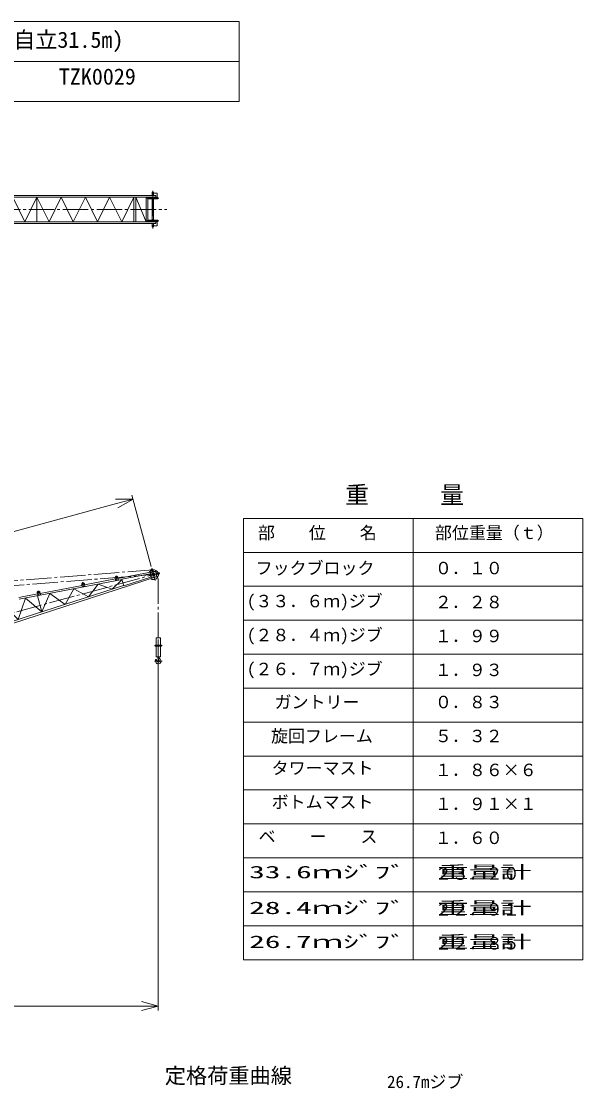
# Model space of a CAD drawing. Units: millimetres, scale not verified. Extents: x -27556 to 27590, y -36412 to 39687.
# Drawn here: x 6229 to 26085, y 1959 to 39687 of the extents above; entities that cross this region are included whole.
import ezdxf
from ezdxf.enums import TextEntityAlignment as Align

# ---------------------------------------------------------------- set-up
doc = ezdxf.new("R2010")
doc.units = ezdxf.units.MM
doc.header["$LTSCALE"] = 100
doc.linetypes.add('CHAIN2', pattern=[12, 9, -1, 1, -1])
for name, color, linetype, lineweight in [('0-0_0', 7, 'Continuous', 18), ('0-2_01 細線', 7, 'Continuous', 18), ('0-3_05 寸法', 7, 'Continuous', 18), ('0-4_10 当社外形線', 7, 'Continuous', 18), ('0-5_12 当社中心線', 7, 'CHAIN2', 18), ('0-7_20 躯体・土木、外形線', 7, 'Continuous', 18)]:
    doc.layers.add(name, color=color, linetype=linetype, lineweight=lineweight)
doc.styles.add('ＭＳ ゴシック', font='')
doc.styles.get('ＭＳ ゴシック').set_extended_font_data('MS Gothic')

msp = doc.modelspace()

# ---------------------------------------------------------------- linework, layer by layer
at = {"layer": '0-0_0'}
msp.add_line((-16361.7, 38272.1), (13930.9, 38272.1), dxfattribs=at)
msp.add_lwpolyline([(-16361.7, 39687.2), (13930.9, 39687.2), (13930.9, 36857), (-16361.7, 36857)], close=True, dxfattribs=at)
at = {"layer": '0-2_01 細線'}
for p, q in [((4013, 17861.6), (6331.8, 18610.3)), ((4030, 17798.8), (6348.5, 18547.3))]:
    msp.add_line(p, q, dxfattribs=at)
msp.add_lwpolyline([(3823.2, 18809.7), (4461.6, 18006.5), (4663.6, 18969.9), (5291.1, 18274.3), (5519.6, 19134.4), (6120.6, 18542.1), (6248.1, 18920.4)], dxfattribs=at)
at = {"layer": '0-3_05 寸法'}
for p, q in [((9600.4, 22642.1), (-21621.7, 14174.2)), ((10179.5, 22799.2), (9600.4, 22642.1)), ((10825.4, 20417.7), (10140.2, 22944)), ((14084.6, 22117.3), (14084.6, 6517.3)), ((14084.6, 22117.3), (26084.6, 22117.3)), ((20084.6, 22117.3), (20084.6, 6517.3)), ((26084.6, 22117.3), (26084.6, 6517.3)), ((14084.6, 20917.3), (26084.6, 20917.3)), ((14084.6, 19717.3), (26084.6, 19717.3)), ((14084.6, 18517.3), (26084.6, 18517.3)), ((11073.7, 17114.5), (11073.7, 4727.3)), ((14084.6, 17317.3), (26084.6, 17317.3)), ((14084.6, 16117.3), (26084.6, 16117.3)), ((14084.6, 14917.3), (26084.6, 14917.3)), ((14084.6, 13717.3), (26084.6, 13717.3)), ((14084.6, 12517.3), (26084.6, 12517.3)), ((14084.6, 11317.3), (26084.6, 11317.3)), ((14084.6, 10117.3), (26084.6, 10117.3)), ((14084.6, 8917.3), (26084.6, 8917.3)), ((14084.6, 7717.3), (26084.6, 7717.3)), ((14084.6, 6517.3), (26084.6, 6517.3)), ((10473.7, 4877.3), (-18326.3, 4877.3)), ((11073.7, 4877.3), (10473.7, 4877.3))]:
    msp.add_line(p, q, dxfattribs=at)
for points in [[(9558.3, 22797.3), (10179.5, 22799.2), (9642.5, 22487)], [(10473.7, 5038.1), (11073.7, 4877.3), (10473.7, 4716.6)]]:
    msp.add_lwpolyline(points, dxfattribs=at)
at = {"layer": '0-4_10 当社外形線'}
for p, q in [((6782.9, 33471.9), (6782.9, 32601.9)), ((10207, 33471.9), (10207, 32601.9)), ((10277, 33471.9), (10277, 32601.9)), ((10277, 33471.9), (10642, 32601.9)), ((10642, 33471.9), (10642, 32601.9)), ((10702, 33471.9), (10702, 32601.9)), ((10854.5, 33036.9), (10854.5, 33416.9)), ((10909.5, 33416.9), (10909.5, 33036.9)), ((10854.5, 33036.9), (10854.5, 32656.9)), ((10909.5, 32656.9), (10909.5, 33036.9)), ((10785.6, 20146.6), (10795.5, 20148.5)), ((10809, 20055.6), (10818.5, 20058.7)), ((11048.7, 17222.7), (11098.7, 17222.7)), ((11071.1, 17143.6), (11103.5, 17091.1))]:
    msp.add_line(p, q, dxfattribs=at)
for points in [[(10854.5, 33536.9), (10854.5, 33649.4), (10909.5, 33649.4), (10909.5, 33536.9)], [(10909.5, 33617), (11038.3, 33617), (11038.3, 33456.9)], [(3721.8, 33471.9), (10982, 33471.9), (10982, 33536.9), (3721.8, 33536.9)], [(10207, 33471.9), (9778.9, 32601.9), (9350.9, 33471.9), (8922.9, 32601.9), (8494.9, 33471.9), (8066.9, 32601.9), (7638.9, 33471.9), (7210.9, 32601.9), (6782.9, 33471.9), (6354.9, 32601.9), (5926.9, 33471.9), (5498.9, 32601.9), (5070.8, 33471.9), (4642.8, 32601.9), (4214.8, 33471.9)], [(3721.8, 32601.9), (10982, 32601.9), (10982, 32536.9), (3721.8, 32536.9)], [(10854.5, 32536.9), (10854.5, 32424.4), (10909.5, 32424.4), (10909.5, 32536.9)], [(10909.5, 32456.8), (11038.3, 32456.8), (11038.3, 32616.9)], [(11154.7, 17640.5), (11154.7, 17895.7), (10992.7, 17895.7), (10992.7, 17640.5)], [(10992.7, 17597.8), (10992.7, 17222.7), (11154.7, 17222.7), (11154.7, 17597.8)]]:
    msp.add_lwpolyline(points, dxfattribs=at)
for points in [[(11052.2, 33456.9), (10712.2, 33456.9), (10712.2, 33416.9), (11052.2, 33416.9)], [(11052.2, 32616.9), (10712.2, 32616.9), (10712.2, 32656.9), (11052.2, 32656.9)], [(10962.7, 17640.5), (10962.7, 17597.8), (11184.7, 17597.8), (11184.7, 17640.5)]]:
    msp.add_lwpolyline(points, close=True, dxfattribs=at)
for centre, radius in [((10855.3, 20307), 9), ((10903.9, 20128.4), 30.8), ((11082.4, 20176.9), 9)]:
    msp.add_circle(centre, radius, dxfattribs=at)
for centre, radius, start, end in [((10903.9, 20128.4), 175, 113.41038, 153.933), ((10903.9, 20128.4), 175, 234.837, 7.01557), ((10903.9, 20128.4), 175, 23.42982, 96.99613), ((10991.6, 17109.8), 18.6, 51.9575, 198.803), ((10888.7, 17074.8), 90, 359.358, 18.8026), ((11073.7, 17072.7), 95, 178.799, 50.1319), ((10941.4, 17045.7), 100, 11.5295, 51.9575), ((11073.7, 17072.7), 35, 191.529, 31.7032), ((11198.7, 17222.4), 150, 179.873, 211.703), ((11198.7, 17222.4), 100, 179.809, 230.132)]:
    msp.add_arc(centre, radius, start, end, dxfattribs=at)
at = {"layer": '0-5_12 当社中心線'}
for p, q in [((10882, 33695.1), (10882, 32368.4)), ((11087.3, 33436.9), (10669.4, 33436.9)), ((-23505.5, 33036.9), (11375.4, 33036.9)), ((11087.3, 32636.9), (10669.4, 32636.9)), ((10890.1, 20302.9), (-22412.9, 17686.6)), ((-21729.4, 11277.5), (11106.6, 20183.1)), ((-14909, 18128.5), (10903.9, 20128.4)), ((10961.4, 19916.1), (10846.2, 20340.7)), ((11207.7, 17618.7), (10939.8, 17618.7)), ((11209.4, 17072.7), (10937.7, 17072.7))]:
    msp.add_line(p, q, dxfattribs=at)
msp.add_lwpolyline([(11073.7, 16933.3), (11073.7, 17895.7), (11073.7, 20086.3)], dxfattribs=at)
at = {"layer": '0-7_20 躯体・土木、外形線'}
for p, q in [((6348.5, 18547.3), (11031.1, 20059)), ((9535.7, 20012.8), (9649.2, 20034.6)), ((9563.6, 20064), (9543.7, 20034.7)), ((9579.4, 20087.3), (9611.5, 19920.4)), ((9643.4, 19992.8), (10982, 20250.5)), ((10793.6, 20150.7), (10890.4, 20177.4)), ((10798.4, 20089.4), (10898.1, 20078)), ((10982, 20250.5), (11031.1, 20059)), ((6156.4, 19256.7), (9793.6, 19955.4)), ((6331.8, 18610.3), (9847.5, 19745.5)), ((6893.7, 19464.5), (8376.6, 19749.4)), ((8357.3, 19786.4), (8470.7, 19808.2)), ((8385.1, 19837.6), (8365.3, 19808.3)), ((8401, 19860.9), (8433, 19694.1)), ((8465, 19766.4), (9555, 19975.8)), ((6139.3, 19319.6), (6805.3, 19447.6)), ((6786, 19484.6), (6899.5, 19506.4)), ((6813.8, 19535.7), (6794, 19506.5)), ((6950, 18810), (6795.4, 19380)), ((6829.7, 19559.1), (6861.8, 19392.2))]:
    msp.add_line(p, q, dxfattribs=at)
for points in [[(9632.1, 20051.7), (9652.9, 19943.7), (9564.5, 19926.7), (9543.7, 20034.7)], [(9563.6, 20064), (9602.8, 20071.5), (9632.1, 20051.7)], [(10797.3, 20101.1), (10781.5, 20162.8), (9789.5, 19971.6), (9820.5, 19850.5)], [(10797.3, 20101.1), (10813.1, 20039.5), (9851.6, 19729.4), (9820.5, 19850.5)], [(10851.9, 20224.1), (10824.7, 20324.5), (10872.9, 20337.6), (10900.1, 20237.2)], [(10999.5, 20180.3), (11100, 20207.6), (11113, 20159.4), (11012.6, 20132.1)], [(6248.1, 18920.4), (6375.6, 19298.8), (6950, 18810), (7231.6, 19463.3), (7779.5, 19077.8), (8087.6, 19627.7), (8609, 19345.6), (8943.5, 19792.1), (9438.4, 19613.5), (9793.6, 19955.4)], [(8453.7, 19825.3), (8474.4, 19717.3), (8386, 19700.3), (8365.3, 19808.3)], [(8385.1, 19837.6), (8424.4, 19845.1), (8453.7, 19825.3)], [(6882.4, 19523.5), (6903.1, 19415.4), (6814.8, 19398.5), (6794, 19506.5)], [(6813.8, 19535.7), (6853.1, 19543.3), (6882.4, 19523.5)]]:
    msp.add_lwpolyline(points, dxfattribs=at)
msp.add_lwpolyline([(10830.6, 20011.6), (11024.3, 20061.3), (10977.1, 20245.3), (10783.4, 20195.6)], close=True, dxfattribs=at)
for centre in [(9591.7, 20023.6), (8413.2, 19797.2), (6842, 19495.3)]:
    msp.add_circle(centre, 18, dxfattribs=at)
for centre, radius, start, end in [((10802, 20120.5), 31.3, 105.408, 263.472), ((10903.9, 20128.4), 50.8, 263.472, 105.408)]:
    msp.add_arc(centre, radius, start, end, dxfattribs=at)

# ---------------------------------------------------------------- texts
at = {"layer": '0-0_0', "style": 'ＭＳ ゴシック'}
for s, p in [('図面名称   \u3000\u3000\u3000\u3000\u3000\u3000\u3000\u3000ビルマンクレーン JCL-030Ⅱ(自立31.5m)', (-15101.7, 38579.2)), ('\u3000\u3000竹本機械工業株式会社      \u3000\u3000\u3000\u3000\u3000 図番     \u3000\u3000\u3000\u3000TZK0029', (-15049.7, 37279.2))]:
    msp.add_text(s, height=571.8, dxfattribs=at).set_placement(p, align=Align.BOTTOM_LEFT)
at = {"layer": '0-3_05 寸法', "style": 'ＭＳ ゴシック'}
for s, height, p in [('重\u3000\u3000\u3000量', 615.8, (17685.9, 22456.5)), ('部\u3000\u3000位\u3000\u3000名', 439.9, (14599.2, 21256.5)), ('部位重量（ｔ）', 439.9, (20859, 21256.5)), ('フックブロック', 439.9, (14518.7, 20008.7)), ('０．１０', 439.9, (20859, 20009.8)), ('(３３．６ｍ)ジブ', 439.9, (14209.8, 18843)), ('２．２８', 439.9, (20859, 18809.8)), ('(２８．４ｍ)ジブ', 439.9, (14209.8, 17643)), ('１．９９', 439.9, (20859, 17609.8)), ('(２６．７ｍ)ジブ', 439.9, (14209.8, 16443)), ('１．９３', 439.9, (20859, 16409.8)), ('ガントリー', 439.9, (15187.8, 15273.2)), ('０．８３', 439.9, (20859, 15274.4)), ('旋回フレーム', 439.9, (15062.5, 14073.2)), ('５．３２', 439.9, (20859, 14074.4)), ('タワーマスト', 439.9, (15082.4, 12940.8)), ('１．８６×６', 439.9, (20859, 12874.4)), ('ボトムマスト', 439.9, (15082.4, 11740.8)), ('１．９１×１', 439.9, (20859, 11674.4)), ('ベ\u3000\u3000ー\u3000\u3000ス', 439.9, (14622.6, 10521)), ('１．６０', 439.9, (20859, 10474.4)), ('２３．２０', 439.9, (20859, 9209.8)), ('２２．９１', 439.9, (20859, 7945.3)), ('２２．８５', 439.9, (20859, 6745.3)), ('定格荷重曲線', 549.9, (11302.2, 1978.3)), ('26.7mジブ', 439.9, (19165.4, 1848.4))]:
    msp.add_text(s, height=height, dxfattribs=at).set_placement(p, align=Align.BOTTOM_LEFT)
at = {"layer": '0-3_05 寸法', "style": 'ＭＳ ゴシック', "width": 1.85}
for s, p in [('33.6ｍｼﾞﾌﾞ\u3000重量計', (14287.2, 9263.3)), ('28.4ｍｼﾞﾌﾞ\u3000重量計', (14287.2, 7998.8)), ('26.7ｍｼﾞﾌﾞ\u3000重量計', (14287.2, 6798.8))]:
    msp.add_text(s, height=439.9, dxfattribs=at).set_placement(p, align=Align.BOTTOM_LEFT)

doc.saveas('drawing.dxf')
